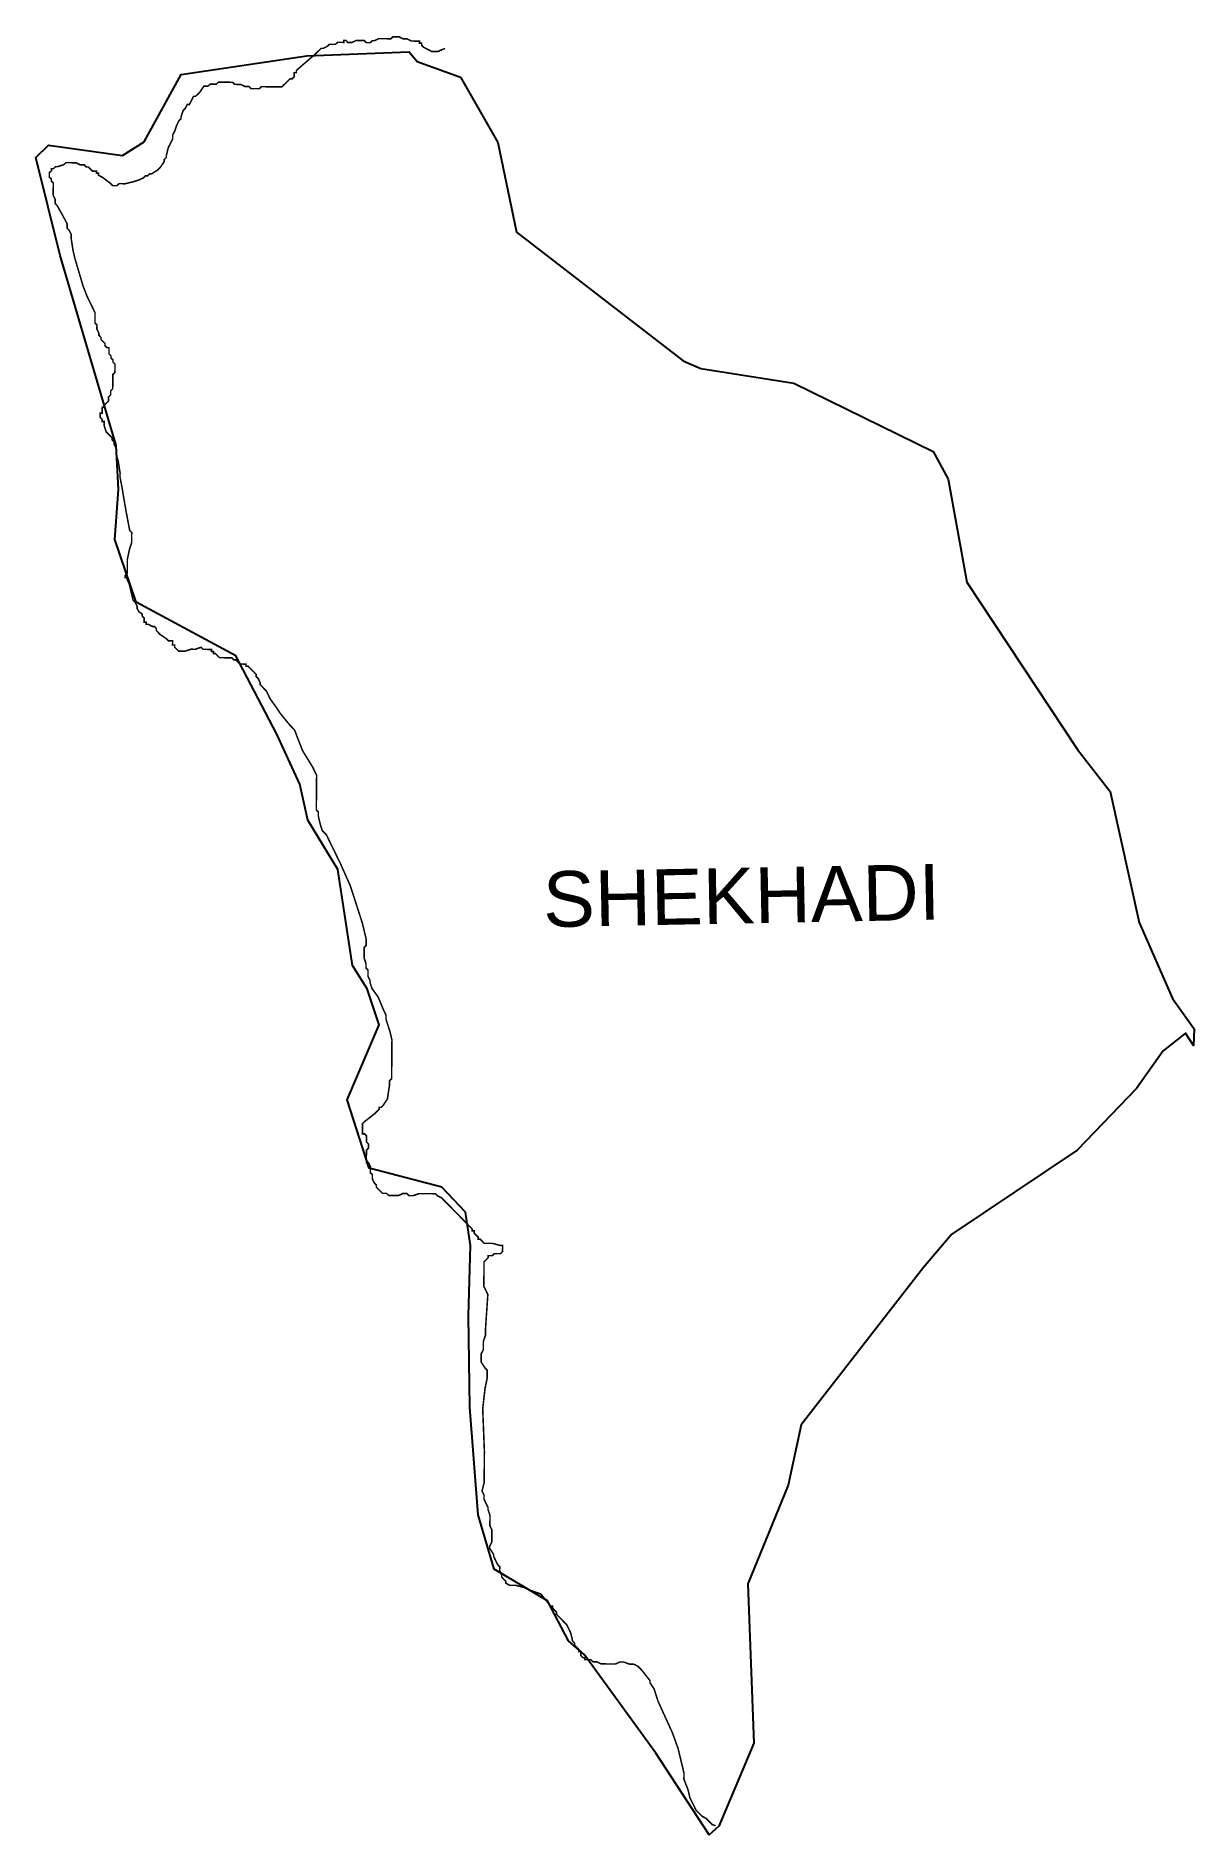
# Model space of a CAD drawing. Header units: metres. Extents: x 285347 to 287610, y 2002789 to 2006302.
import ezdxf

# ---------------------------------------------------------------- set-up
doc = ezdxf.new("R2010")
doc.units = ezdxf.units.M
for name, color, linetype in [('HIGH TIDE LINE', 6, 'Continuous'), ('village', 3, 'Continuous'), ('VILLAGE NAME', 250, 'Continuous')]:
    doc.layers.add(name, color=color, linetype=linetype)
doc.styles.get("Standard").update_dxf_attribs({"font": 'calibri.ttf'})

msp = doc.modelspace()

# ---------------------------------------------------------------- linework, layer by layer
at = {"layer": 'HIGH TIDE LINE', "lineweight": 0}
msp.add_lwpolyline([(286675.2, 2002806.7, 3, 3, 0), (286668.4, 2002809, 3, 3, 0), (286656.5, 2002821.1, 3, 3, 0), (286648.6, 2002825.2, 3, 3, 0), (286644.6, 2002829.2, 3, 3, 0), (286636.7, 2002837.3, 3, 3, 0), (286628.8, 2002853.4, 3, 3, 0), (286624.9, 2002861.4, 3, 3, 0), (286621.1, 2002877.4, 3, 3, 0), (286613.2, 2002897.5, 3, 3, 0), (286613.3, 2002909.5, 3, 3, 0), (286601.8, 2002957.5, 3, 3, 0), (286592.3, 2002983.9, 3, 3, 0), (286590.1, 2002989.6, 3, 3, 0), (286562.6, 2003049.8, 3, 3, 0), (286554.9, 2003073.9, 3, 3, 0), (286547, 2003085.9, 3, 3, 0), (286547, 2003089.9, 3, 3, 0), (286531.2, 2003110.1, 3, 3, 0), (286523.3, 2003118.1, 3, 3, 0), (286515.3, 2003122.2, 3, 3, 0), (286507.3, 2003122.3, 3, 3, 0), (286495.4, 2003126.4, 3, 3, 0), (286487.4, 2003126.4, 3, 3, 0), (286479.4, 2003122.5, 3, 3, 0), (286451.4, 2003122.8, 3, 3, 0), (286443.4, 2003126.8, 3, 3, 0), (286435.4, 2003126.9, 3, 3, 0), (286431.5, 2003130.9, 3, 3, 0), (286419.5, 2003131, 3, 3, 0), (286419.5, 2003135, 3, 3, 0), (286415.5, 2003135.1, 3, 3, 0), (286411.6, 2003139.1, 3, 3, 0), (286411.6, 2003147.1, 3, 3, 0), (286407.7, 2003147.1, 3, 3, 0), (286407.7, 2003151.1, 3, 3, 0), (286403.7, 2003155.2, 3, 3, 0), (286399.8, 2003159.2, 3, 3, 0), (286399.8, 2003163.2, 3, 3, 0), (286395.8, 2003167.2, 3, 3, 0), (286392, 2003183.2, 3, 3, 0), (286384.1, 2003199.3, 3, 3, 0), (286376.2, 2003207.4, 3, 3, 0), (286372.3, 2003211.4, 3, 3, 0), (286368.3, 2003215.4, 3, 3, 0), (286364.3, 2003219.5, 3, 3, 0), (286364.4, 2003223.5, 3, 3, 0), (286356.5, 2003231.5, 3, 3, 0), (286356.5, 2003235.5, 3, 3, 0), (286352.5, 2003235.6, 3, 3, 0), (286336.7, 2003255.7, 3, 3, 0), (286332.7, 2003259.7, 3, 3, 0), (286308.8, 2003267.9, 3, 3, 0), (286300.9, 2003272, 3, 3, 0), (286284.9, 2003276.1, 3, 3, 0), (286272.9, 2003276.2, 3, 3, 0), (286265, 2003280.3, 3, 3, 0), (286265, 2003284.3, 3, 3, 0), (286261, 2003288.3, 3, 3, 0), (286257.1, 2003292.4, 3, 3, 0), (286257.1, 2003296.4, 3, 3, 0), (286253.2, 2003304.4, 3, 3, 0), (286253.3, 2003312.4, 3, 3, 0), (286249.3, 2003316.4, 3, 3, 0), (286245.4, 2003324.4, 3, 3, 0), (286241.5, 2003332.5, 3, 3, 0), (286241.5, 2003336.5, 3, 3, 0), (286233.6, 2003348.5, 3, 3, 0), (286233.6, 2003352.5, 3, 3, 0), (286237.7, 2003360.5, 3, 3, 0), (286237.9, 2003384.5, 3, 3, 0), (286234, 2003392.5, 3, 3, 0), (286234.2, 2003412.5, 3, 3, 0), (286230.3, 2003424.5, 3, 3, 0), (286230.3, 2003428.5, 3, 3, 0), (286226.4, 2003436.5, 3, 3, 0), (286222.5, 2003444.6, 3, 3, 0), (286222.5, 2003452.6, 3, 3, 0), (286218.6, 2003460.6, 3, 3, 0), (286222.8, 2003476.5, 3, 3, 0), (286223.3, 2003536.5, 3, 3, 0), (286220, 2003620.5, 3, 3, 0), (286224.4, 2003660.4, 3, 3, 0), (286228.6, 2003680.3, 3, 3, 0), (286228.7, 2003696.3, 3, 3, 0), (286224.8, 2003700.4, 3, 3, 0), (286216.9, 2003712.4, 3, 3, 0), (286217, 2003728.4, 3, 3, 0), (286221.1, 2003736.4, 3, 3, 0), (286221.2, 2003752.4, 3, 3, 0), (286225.3, 2003764.3, 3, 3, 0), (286225.4, 2003776.3, 3, 3, 0), (286230, 2003844.2, 3, 3, 0), (286222.2, 2003860.3, 3, 3, 0), (286222.6, 2003908.2, 3, 3, 0), (286230.7, 2003916.2, 3, 3, 0), (286230.7, 2003920.1, 3, 3, 0), (286238.7, 2003920.1, 3, 3, 0), (286242.7, 2003924, 3, 3, 0), (286254.7, 2003923.9, 3, 3, 0), (286258.8, 2003927.9, 3, 3, 0), (286258.9, 2003939.9, 3, 3, 0), (286254.9, 2003939.9, 3, 3, 0), (286238.9, 2003944.1, 3, 3, 0), (286222.9, 2003944.2, 3, 3, 0), (286219, 2003948.2, 3, 3, 0), (286215, 2003952.3, 3, 3, 0), (286211, 2003952.3, 3, 3, 0), (286211.1, 2003956.3, 3, 3, 0), (286207.1, 2003960.3, 3, 3, 0), (286203.1, 2003964.4, 3, 3, 0), (286203.2, 2003968.4, 3, 3, 0), (286199.2, 2003968.4, 3, 3, 0), (286199.2, 2003972.4, 3, 3, 0), (286195.2, 2003976.4, 3, 3, 0), (286167.5, 2004004.7, 3, 3, 0), (286143.8, 2004028.8, 3, 3, 0), (286139.8, 2004032.9, 3, 3, 0), (286131.8, 2004036.9, 3, 3, 0), (286127.9, 2004041, 3, 3, 0), (286095.9, 2004041.3, 3, 3, 0), (286083.9, 2004037.4, 3, 3, 0), (286075.9, 2004037.4, 3, 3, 0), (286071.9, 2004041.5, 3, 3, 0), (286063.9, 2004041.5, 3, 3, 0), (286055.9, 2004037.6, 3, 3, 0), (286035.9, 2004037.8, 3, 3, 0), (286032, 2004041.8, 3, 3, 0), (286024, 2004041.9, 3, 3, 0), (286020, 2004045.9, 3, 3, 0), (286016.1, 2004050, 3, 3, 0), (286012.1, 2004054, 3, 3, 0), (286012.1, 2004058, 3, 3, 0), (286008.2, 2004062, 3, 3, 0), (286004.3, 2004070.1, 3, 3, 0), (286004.3, 2004078.1, 3, 3, 0), (286000.4, 2004082.1, 3, 3, 0), (286000.5, 2004094.1, 3, 3, 0), (285996.5, 2004102.1, 3, 3, 0), (285992.5, 2004102.1, 3, 3, 0), (285992.8, 2004126.1, 3, 3, 0), (285996.8, 2004130.1, 3, 3, 0), (285996.9, 2004138.1, 3, 3, 0), (285992.9, 2004142.1, 3, 3, 0), (285993, 2004154.1, 3, 3, 0), (285989.1, 2004158.1, 3, 3, 0), (285985.1, 2004158.2, 3, 3, 0), (285985.2, 2004178.2, 3, 3, 0), (285989.3, 2004182.1, 3, 3, 0), (286009.4, 2004197.9, 3, 3, 0), (286013.4, 2004201.9, 3, 3, 0), (286017.5, 2004205.8, 3, 3, 0), (286017.5, 2004209.8, 3, 3, 0), (286021.5, 2004209.8, 3, 3, 0), (286025.5, 2004213.8, 3, 3, 0), (286033.6, 2004225.7, 3, 3, 0), (286037.9, 2004253.6, 3, 3, 0), (286037.9, 2004261.6, 3, 3, 0), (286042, 2004265.6, 3, 3, 0), (286042.6, 2004341.5, 3, 3, 0), (286038.8, 2004357.5, 3, 3, 0), (286031, 2004381.6, 3, 3, 0), (286031.1, 2004389.6, 3, 3, 0), (286027.2, 2004397.6, 3, 3, 0), (286015.4, 2004425.7, 3, 3, 0), (286003.6, 2004441.8, 3, 3, 0), (285999.7, 2004453.8, 3, 3, 0), (285999.7, 2004457.8, 3, 3, 0), (285995.8, 2004465.8, 3, 3, 0), (285995.9, 2004477.8, 3, 3, 0), (285991.9, 2004481.9, 3, 3, 0), (285992, 2004489.9, 3, 3, 0), (285988.1, 2004501.9, 3, 3, 0), (285988.3, 2004521.9, 3, 3, 0), (285992.3, 2004525.8, 3, 3, 0), (285992.4, 2004537.8, 3, 3, 0), (285984.7, 2004569.9, 3, 3, 0), (285961.4, 2004642, 3, 3, 0), (285941.8, 2004686.2, 3, 3, 0), (285914.3, 2004742.4, 3, 3, 0), (285906.4, 2004750.4, 3, 3, 0), (285902.5, 2004762.5, 3, 3, 0), (285898.7, 2004778.5, 3, 3, 0), (285898.7, 2004786.5, 3, 3, 0), (285894.8, 2004790.5, 3, 3, 0), (285895.4, 2004858.5, 3, 3, 0), (285887.5, 2004874.5, 3, 3, 0), (285867.8, 2004906.7, 3, 3, 0), (285852.2, 2004946.8, 3, 3, 0), (285848.3, 2004950.8, 3, 3, 0), (285844.3, 2004954.8, 3, 3, 0), (285824.5, 2004979, 3, 3, 0), (285816.6, 2004991.1, 3, 3, 0), (285804.8, 2005007.2, 3, 3, 0), (285800.9, 2005015.2, 3, 3, 0), (285796.9, 2005023.2, 3, 3, 0), (285789, 2005031.3, 3, 3, 0), (285785.1, 2005035.3, 3, 3, 0), (285785.1, 2005039.3, 3, 3, 0), (285781.2, 2005047.3, 3, 3, 0), (285777.2, 2005051.4, 3, 3, 0), (285777.3, 2005055.4, 3, 3, 0), (285769.3, 2005063.4, 3, 3, 0), (285761.4, 2005071.5, 3, 3, 0), (285757.4, 2005071.5, 3, 3, 0), (285757.4, 2005075.5, 3, 3, 0), (285745.5, 2005075.6, 3, 3, 0), (285741.5, 2005079.7, 3, 3, 0), (285737.5, 2005083.7, 3, 3, 0), (285733.5, 2005083.7, 3, 3, 0), (285729.6, 2005087.8, 3, 3, 0), (285705.6, 2005088, 3, 3, 0), (285697.7, 2005096.1, 3, 3, 0), (285693.7, 2005096.1, 3, 3, 0), (285693.7, 2005100.1, 3, 3, 0), (285689.7, 2005100.1, 3, 3, 0), (285689.8, 2005104.1, 3, 3, 0), (285673.8, 2005104.3, 3, 3, 0), (285669.8, 2005108.3, 3, 3, 0), (285657.8, 2005104.4, 3, 3, 0), (285649.8, 2005104.5, 3, 3, 0), (285637.8, 2005100.6, 3, 3, 0), (285625.8, 2005100.7, 3, 3, 0), (285617.9, 2005108.8, 3, 3, 0), (285617.9, 2005112.8, 3, 3, 0), (285613.9, 2005112.8, 3, 3, 0), (285614, 2005120.8, 3, 3, 0), (285606, 2005120.9, 3, 3, 0), (285602, 2005124.9, 3, 3, 0), (285590.1, 2005133, 3, 3, 0), (285586.1, 2005137, 3, 3, 0), (285582.2, 2005141.1, 3, 3, 0), (285582.2, 2005145, 3, 3, 0), (285578.3, 2005149.1, 3, 3, 0), (285574.3, 2005149.1, 3, 3, 0), (285566.3, 2005153.2, 3, 3, 0), (285562.3, 2005153.2, 3, 3, 0), (285562.4, 2005157.2, 3, 3, 0), (285558.4, 2005157.3, 3, 3, 0), (285558.4, 2005165.2, 3, 3, 0), (285554.5, 2005169.3, 3, 3, 0), (285554.5, 2005173.3, 3, 3, 0), (285547.9, 2005178.1, 3, 3, 0), (285544.6, 2005184.1, 3, 3, 0), (285544.7, 2005188.1, 3, 3, 0), (285540.7, 2005196.2, 3, 3, 0), (285536.8, 2005200.2, 3, 3, 0), (285532.9, 2005216.3, 3, 3, 0), (285529.1, 2005232.3, 3, 3, 0), (285525.2, 2005240.4, 3, 3, 0), (285525.2, 2005244.4, 3, 3, 0), (285521.2, 2005244.4, 3, 3, 0), (285521.2, 2005248.4, 3, 3, 0), (285525.3, 2005252.4, 3, 3, 0), (285525.6, 2005280.4, 3, 3, 0), (285529.8, 2005300.4, 3, 3, 0), (285533.9, 2005312.4, 3, 3, 0), (285534.1, 2005332.4, 3, 3, 0), (285530.1, 2005336.5, 3, 3, 0), (285522.5, 2005376.6, 3, 3, 0), (285515, 2005420.8, 3, 3, 0), (285511.2, 2005440.8, 3, 3, 0), (285511.3, 2005448.8, 3, 3, 0), (285507.5, 2005472.9, 3, 3, 0), (285503.6, 2005485, 3, 3, 0), (285503.7, 2005497, 3, 3, 0), (285499.8, 2005505, 3, 3, 0), (285499.9, 2005509.1, 3, 3, 0), (285495.9, 2005513.1, 3, 3, 0), (285495.9, 2005517.1, 3, 3, 0), (285492, 2005521.2, 3, 3, 0), (285488, 2005525.2, 3, 3, 0), (285484, 2005529.2, 3, 3, 0), (285480.2, 2005541.3, 3, 3, 0), (285480.2, 2005549.3, 3, 3, 0), (285476.2, 2005549.4, 3, 3, 0), (285476.3, 2005553.4, 3, 3, 0), (285472.3, 2005557.4, 3, 3, 0), (285472.4, 2005565.4, 3, 3, 0), (285476.4, 2005565.4, 3, 3, 0), (285476.5, 2005577.4, 3, 3, 0), (285480.5, 2005577.4, 3, 3, 0), (285480.6, 2005581.4, 3, 3, 0), (285484.6, 2005585.3, 3, 3, 0), (285488.7, 2005589.3, 3, 3, 0), (285488.7, 2005597.3, 3, 3, 0), (285492.8, 2005601.3, 3, 3, 0), (285492.9, 2005609.3, 3, 3, 0), (285496.9, 2005613.2, 3, 3, 0), (285497.2, 2005641.3, 3, 3, 0), (285501.2, 2005645.3, 3, 3, 0), (285501.4, 2005661.3, 3, 3, 0), (285497.4, 2005665.3, 3, 3, 0), (285497.5, 2005669.3, 3, 3, 0), (285493.5, 2005673.4, 3, 3, 0), (285493.6, 2005677.4, 3, 3, 0), (285489.6, 2005681.4, 3, 3, 0), (285489.7, 2005693.4, 3, 3, 0), (285485.7, 2005693.5, 3, 3, 0), (285481.7, 2005697.5, 3, 3, 0), (285481.8, 2005701.5, 3, 3, 0), (285477.8, 2005705.6, 3, 3, 0), (285473.9, 2005709.6, 3, 3, 0), (285473.9, 2005713.6, 3, 3, 0), (285469.9, 2005717.7, 3, 3, 0), (285470, 2005721.7, 3, 3, 0), (285466, 2005729.7, 3, 3, 0), (285466.1, 2005737.8, 3, 3, 0), (285462.2, 2005741.8, 3, 3, 0), (285462.4, 2005761.8, 3, 3, 0), (285458.4, 2005769.9, 3, 3, 0), (285446.7, 2005794, 3, 3, 0), (285438.9, 2005814.1, 3, 3, 0), (285423.4, 2005866.4, 3, 3, 0), (285419.5, 2005882.4, 3, 3, 0), (285415.8, 2005906.5, 3, 3, 0), (285415.9, 2005914.5, 3, 3, 0), (285411.9, 2005922.6, 3, 3, 0), (285408, 2005926.6, 3, 3, 0), (285408, 2005934.6, 3, 3, 0), (285404.1, 2005942.7, 3, 3, 0), (285388.4, 2005970.9, 3, 3, 0), (285384.4, 2005975, 3, 3, 0), (285384.5, 2005983, 3, 3, 0), (285380.6, 2005991, 3, 3, 0), (285380.8, 2006015, 3, 3, 0), (285376.9, 2006019.1, 3, 3, 0), (285376.9, 2006023.1, 3, 3, 0), (285372.9, 2006027.1, 3, 3, 0), (285373, 2006031.2, 3, 3, 0), (285373, 2006035.2, 3, 3, 0), (285377.1, 2006039.1, 3, 3, 0), (285377.1, 2006043.1, 3, 3, 0), (285381.1, 2006043.1, 3, 3, 0), (285385.2, 2006047.1, 3, 3, 0), (285389.2, 2006047, 3, 3, 0), (285401.2, 2006050.9, 3, 3, 0), (285405.3, 2006054.9, 3, 3, 0), (285409.3, 2006054.8, 3, 3, 0), (285413.3, 2006054.8, 3, 3, 0), (285417.3, 2006054.7, 3, 3, 0), (285421.3, 2006054.7, 3, 3, 0), (285425.3, 2006054.7, 3, 3, 0), (285433.3, 2006050.6, 3, 3, 0), (285437.3, 2006050.5, 3, 3, 0), (285441.3, 2006050.5, 3, 3, 0), (285445.2, 2006046.4, 3, 3, 0), (285449.2, 2006046.4, 3, 3, 0), (285453.2, 2006042.4, 3, 3, 0), (285457.2, 2006038.3, 3, 3, 0), (285465.2, 2006038.2, 3, 3, 0), (285465.1, 2006034.2, 3, 3, 0), (285469.1, 2006034.2, 3, 3, 0), (285469.1, 2006030.2, 3, 3, 0), (285477.1, 2006026.1, 3, 3, 0), (285493, 2006013.9, 3, 3, 0), (285496.9, 2006009.9, 3, 3, 0), (285500.9, 2006009.8, 3, 3, 0), (285504.9, 2006009.8, 3, 3, 0), (285509, 2006013.7, 3, 3, 0), (285517, 2006013.7, 3, 3, 0), (285521, 2006013.6, 3, 3, 0), (285537.1, 2006017.5, 3, 3, 0), (285549.1, 2006021.4, 3, 3, 0), (285557.2, 2006025.3, 3, 3, 0), (285561.2, 2006029.2, 3, 3, 0), (285565.2, 2006029.2, 3, 3, 0), (285569.3, 2006033.2, 3, 3, 0), (285573.3, 2006033.1, 3, 3, 0), (285578.1, 2006036.3, 3, 3, 0), (285585.4, 2006041, 3, 3, 0), (285589.4, 2006045, 3, 3, 0), (285597.6, 2006056.9, 3, 3, 0), (285597.6, 2006060.9, 3, 3, 0), (285601.6, 2006064.9, 3, 3, 0), (285601.7, 2006068.9, 3, 3, 0), (285605.8, 2006084.9, 3, 3, 0), (285609.9, 2006092.8, 3, 3, 0), (285614, 2006100.8, 3, 3, 0), (285614.1, 2006108.8, 3, 3, 0), (285618.2, 2006116.8, 3, 3, 0), (285622.3, 2006128.8, 3, 3, 0), (285626.4, 2006136.7, 3, 3, 0), (285630.4, 2006140.7, 3, 3, 0), (285630.5, 2006144.7, 3, 3, 0), (285634.6, 2006156.7, 3, 3, 0), (285638.7, 2006160.7, 3, 3, 0), (285642.7, 2006168.6, 3, 3, 0), (285646.8, 2006168.6, 3, 3, 0), (285654.9, 2006184.5, 3, 3, 0), (285658.9, 2006184.5, 3, 3, 0), (285667, 2006192.4, 3, 3, 0), (285675.2, 2006204.4, 3, 3, 0), (285679.2, 2006204.3, 3, 3, 0), (285683.2, 2006204.3, 3, 3, 0), (285687.2, 2006208.2, 3, 3, 0), (285699.2, 2006208.1, 3, 3, 0), (285703.3, 2006212.1, 3, 3, 0), (285707.3, 2006212, 3, 3, 0), (285715.3, 2006212, 3, 3, 0), (285723.3, 2006211.9, 3, 3, 0), (285731.3, 2006211.8, 3, 3, 0), (285735.3, 2006207.8, 3, 3, 0), (285739.3, 2006207.7, 3, 3, 0), (285743.3, 2006207.7, 3, 3, 0), (285747.3, 2006207.6, 3, 3, 0), (285755.3, 2006203.5, 3, 3, 0), (285763.3, 2006203.5, 3, 3, 0), (285767.2, 2006199.4, 3, 3, 0), (285771.2, 2006199.4, 3, 3, 0), (285779.3, 2006199.3, 3, 3, 0), (285783.3, 2006199.3, 3, 3, 0), (285787.3, 2006203.2, 3, 3, 0), (285791.3, 2006203.2, 3, 3, 0), (285799.3, 2006203.1, 3, 3, 0), (285807.3, 2006203, 3, 3, 0), (285811.3, 2006203, 3, 3, 0), (285819.3, 2006202.9, 3, 3, 0), (285823.3, 2006202.9, 3, 3, 0), (285827.4, 2006202.8, 3, 3, 0), (285831.4, 2006206.8, 3, 3, 0), (285835.4, 2006210.7, 3, 3, 0), (285843.5, 2006218.7, 3, 3, 0), (285847.5, 2006218.6, 3, 3, 0), (285851.6, 2006222.6, 3, 3, 0), (285851.6, 2006226.6, 3, 3, 0), (285851.7, 2006230.6, 3, 3, 0), (285855.7, 2006230.6, 3, 3, 0), (285855.7, 2006234.6, 3, 3, 0), (285859.8, 2006238.5, 3, 3, 0), (285892.1, 2006266.3, 3, 3, 0), (285900.2, 2006274.2, 3, 3, 0), (285904.2, 2006278.1, 3, 3, 0), (285908.2, 2006278.1, 3, 3, 0), (285916.3, 2006282, 3, 3, 0), (285920.3, 2006286, 3, 3, 0), (285924.3, 2006286, 3, 3, 0), (285928.3, 2006285.9, 3, 3, 0), (285932.3, 2006285.9, 3, 3, 0), (285936.4, 2006289.8, 3, 3, 0), (285940.4, 2006289.8, 3, 3, 0), (285944.4, 2006289.8, 3, 3, 0), (285948.4, 2006289.7, 3, 3, 0), (285948.4, 2006293.7, 3, 3, 0), (285952.5, 2006293.7, 3, 3, 0), (285956.4, 2006289.6, 3, 3, 0), (285960.4, 2006289.6, 3, 3, 0), (285964.4, 2006289.6, 3, 3, 0), (285972.5, 2006293.5, 3, 3, 0), (285976.5, 2006293.4, 3, 3, 0), (285980.5, 2006293.4, 3, 3, 0), (285984.5, 2006293.4, 3, 3, 0), (285988.5, 2006293.3, 3, 3, 0), (285992.5, 2006289.3, 3, 3, 0), (285996.5, 2006289.2, 3, 3, 0), (286000.5, 2006289.2, 3, 3, 0), (286004.5, 2006293.2, 3, 3, 0), (286008.5, 2006293.1, 3, 3, 0), (286016.6, 2006297, 3, 3, 0), (286024.6, 2006297, 3, 3, 0), (286028.6, 2006296.9, 3, 3, 0), (286032.6, 2006296.9, 3, 3, 0), (286036.6, 2006296.8, 3, 3, 0), (286040.6, 2006296.8, 3, 3, 0), (286044.7, 2006300.8, 3, 3, 0), (286048.7, 2006300.7, 3, 3, 0), (286052.7, 2006300.7, 3, 3, 0), (286056.7, 2006300.6, 3, 3, 0), (286064.6, 2006296.5, 3, 3, 0), (286072.6, 2006296.5, 3, 3, 0), (286080.6, 2006292.4, 3, 3, 0), (286088.6, 2006292.3, 3, 3, 0), (286092.6, 2006292.3, 3, 3, 0), (286096.6, 2006292.2, 3, 3, 0), (286096.6, 2006288.2, 3, 3, 0), (286100.6, 2006288.2, 3, 3, 0), (286100.6, 2006284.2, 3, 3, 0), (286104.5, 2006280.1, 3, 3, 0), (286112.5, 2006276, 3, 3, 0), (286120.5, 2006271.9, 3, 3, 0), (286124.5, 2006271.9, 3, 3, 0), (286132.5, 2006271.8, 3, 3, 0), (286140.5, 2006275.7, 3, 3, 0), (286146.6, 2006277.7, 3, 3, 0)], format="xyseb", dxfattribs=at)
at = {"layer": 'village', "color": 3}
msp.add_polyline3d([(287610.1, 2004363, 0), (287609.1, 2004330.8, 0), (287593.2, 2004354.7, 0), (287550.1, 2004319.9, 0), (287497.9, 2004246.8, 0), (287381.5, 2004125.9, 0), (287136.8, 2003962.3, 0), (287081.5, 2003897, 0), (286842.3, 2003589.7, 0), (286816.7, 2003471.6, 0), (286737.9, 2003279.1, 0), (286749.9, 2002968.1, 0), (286681.7, 2002806.1, 0), (286662.3, 2002788.6, 0), (286558.6, 2002948.3, 0), (286418, 2003141, 0), (286387.7, 2003168.1, 0), (286346.8, 2003245.8, 0), (286242.6, 2003307.5, 0), (286210.8, 2003413.9, 0), (286195, 2003624.2, 0), (286191.9, 2003802.6, 0), (286196.3, 2003940.2, 0), (286186.5, 2004005.2, 0), (286140.3, 2004053.9, 0), (285998.2, 2004091.2, 0), (285955.1, 2004224.2, 0), (286017.8, 2004371.2, 0), (285994.1, 2004441.4, 0), (285965.7, 2004486.5, 0), (285937.1, 2004674.4, 0), (285878.1, 2004770.5, 0), (285862.5, 2004840.9, 0), (285817.7, 2004938.6, 0), (285737.2, 2005091.6, 0), (285542.6, 2005196.3, 0), (285501.2, 2005318.7, 0), (285508.4, 2005416.8, 0), (285503.8, 2005502.2, 0), (285394.3, 2005873.3, 0), (285346.9, 2006064.9, 0), (285371.6, 2006089.3, 0), (285516.3, 2006069, 0), (285558.3, 2006095.6, 0), (285630.9, 2006227.3, 0), (285876.2, 2006263.4, 0), (286076.4, 2006271.1, 0), (286091.8, 2006252.5, 0), (286176.4, 2006221.5, 0), (286249.8, 2006094.1, 0), (286286, 2005919.1, 0), (286611.5, 2005668.1, 0), (286627.7, 2005660.6, 0), (286646.3, 2005653, 0), (286828.3, 2005624, 0), (287100.2, 2005490.6, 0), (287129.3, 2005436.4, 0), (287165.9, 2005235.8, 0), (287382.1, 2004908.7, 0), (287446.4, 2004826.9, 0), (287503, 2004570.7, 0), (287567.7, 2004422.5, 0)], close=True, dxfattribs=at)

# ---------------------------------------------------------------- texts
at = {"layer": 'VILLAGE NAME', "insert": (286336.6, 2004670.3), "char_height": 108.748, "attachment_point": 1, "rotation": 1.1028}
msp.add_mtext_dynamic_manual_height_columns('{\\fArial|b0|i0|c0|p34;SHEKHADI}', width=726.929, gutter_width=543.7, heights=[0], dxfattribs=at)

doc.saveas('drawing.dxf')
